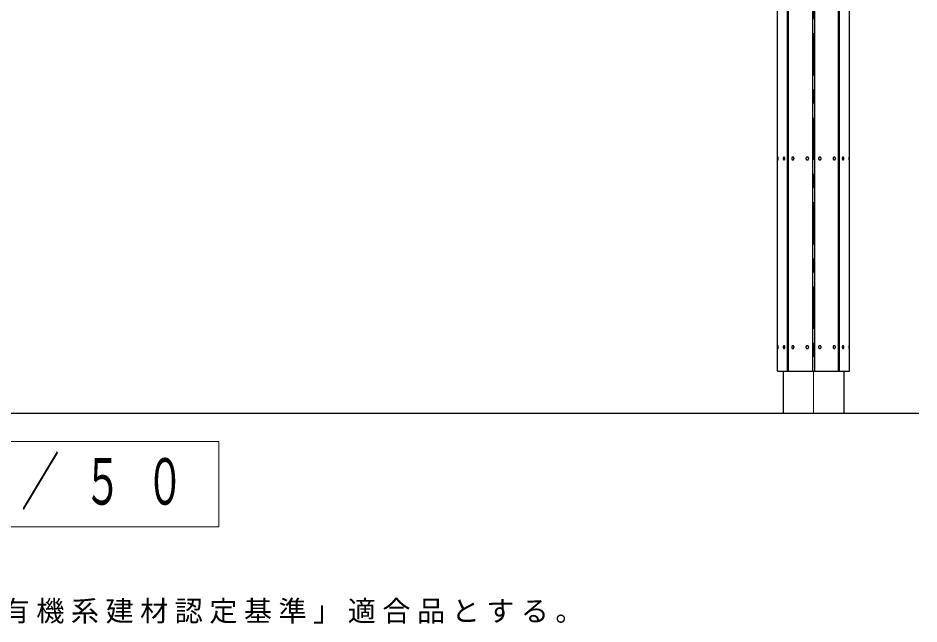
# Model space of a CAD drawing. Units: millimetres on the paper. Extents: x -365 to 10, y -38 to 257.
# Drawn here: x -251.4 to -187.4, y 48.5 to 91.6 of the extents above; entities that cross this region are included whole.
import ezdxf

# ---------------------------------------------------------------- set-up
doc = ezdxf.new("R2010")
doc.units = ezdxf.units.MM
doc.linetypes.add('USER2', pattern=[6, 3, -1, 1, -1])
doc.layers.add('LY_1', color=7, linetype='Continuous', lineweight=13)
doc.styles.add('ＭＳ ゴシック', font='')
doc.styles.get('ＭＳ ゴシック').set_extended_font_data('MS Gothic')

msp = doc.modelspace()

# ---------------------------------------------------------------- linework, layer by layer
at = {"layer": 'LY_1', "linetype": 'USER2'}
msp.add_line((-194.891, 63.48), (-194.891, 126.704), dxfattribs=at)
at = {"layer": 'LY_1', "lineweight": 25}
for p, q in [((-197.454, 66.48), (-197.454, 110.08)), ((-196.745, 66.48), (-196.745, 110.08)), ((-196.661, 66.48), (-196.661, 110.08)), ((-194.95, 66.48), (-194.95, 110.08)), ((-194.831, 110.08), (-194.831, 66.48)), ((-193.121, 66.48), (-193.121, 110.08)), ((-193.037, 66.48), (-193.037, 110.08)), ((-192.328, 66.48), (-192.328, 110.08)), ((-197.454, 66.48), (-192.328, 66.48)), ((-197.054, 66.48), (-197.054, 63.48)), ((-192.728, 66.48), (-192.728, 63.48)), ((-330.409, 63.48), (-187.398, 63.48))]:
    msp.add_line(p, q, dxfattribs=at)
at = {"layer": 'LY_1'}
for p, q in [((-237.163, 61.477), (-282.219, 61.477)), ((-237.163, 55.421), (-237.163, 61.477)), ((-282.219, 55.421), (-237.163, 55.421))]:
    msp.add_line(p, q, dxfattribs=at)
at = {"layer": 'LY_1', "lineweight": 25}
for points in [[(-197.415, 81.682), (-197.416, 81.682), (-197.418, 81.68), (-197.419, 81.679), (-197.421, 81.676), (-197.422, 81.672), (-197.423, 81.668), (-197.425, 81.663), (-197.426, 81.658), (-197.427, 81.652), (-197.428, 81.645), (-197.429, 81.638), (-197.43, 81.631), (-197.43, 81.623), (-197.431, 81.615), (-197.431, 81.606), (-197.432, 81.597), (-197.432, 81.588), (-197.432, 81.58), (-197.432, 81.571), (-197.432, 81.562), (-197.431, 81.553), (-197.431, 81.545), (-197.43, 81.536), (-197.43, 81.528), (-197.429, 81.521), (-197.428, 81.514), (-197.427, 81.507), (-197.426, 81.501), (-197.425, 81.496), (-197.423, 81.491), (-197.422, 81.487), (-197.421, 81.483), (-197.419, 81.481), (-197.418, 81.479), (-197.416, 81.477), (-197.415, 81.477), (-197.414, 81.477), (-197.412, 81.479), (-197.411, 81.481), (-197.409, 81.483), (-197.408, 81.487), (-197.406, 81.491), (-197.405, 81.496), (-197.404, 81.501), (-197.403, 81.507), (-197.402, 81.514), (-197.401, 81.521), (-197.4, 81.528), (-197.4, 81.536), (-197.399, 81.545), (-197.399, 81.553), (-197.398, 81.562), (-197.398, 81.571), (-197.398, 81.58), (-197.398, 81.588), (-197.398, 81.597), (-197.399, 81.606), (-197.399, 81.615), (-197.4, 81.623), (-197.4, 81.631), (-197.401, 81.638), (-197.402, 81.645), (-197.403, 81.652), (-197.404, 81.658), (-197.405, 81.663), (-197.406, 81.668), (-197.408, 81.672), (-197.409, 81.676), (-197.411, 81.679), (-197.412, 81.68), (-197.414, 81.682)], [(-196.991, 81.682), (-196.996, 81.682), (-197.001, 81.68), (-197.006, 81.679), (-197.011, 81.676), (-197.015, 81.672), (-197.02, 81.668), (-197.024, 81.663), (-197.028, 81.658), (-197.032, 81.652), (-197.035, 81.645), (-197.039, 81.638), (-197.041, 81.631), (-197.044, 81.623), (-197.046, 81.615), (-197.047, 81.606), (-197.048, 81.597), (-197.049, 81.588), (-197.049, 81.58), (-197.049, 81.571), (-197.048, 81.562), (-197.047, 81.553), (-197.046, 81.545), (-197.044, 81.536), (-197.041, 81.528), (-197.039, 81.521), (-197.035, 81.514), (-197.032, 81.507), (-197.028, 81.501), (-197.024, 81.496), (-197.02, 81.491), (-197.015, 81.487), (-197.011, 81.483), (-197.006, 81.481), (-197.001, 81.479), (-196.996, 81.477), (-196.991, 81.477), (-196.985, 81.477), (-196.98, 81.479), (-196.975, 81.481), (-196.971, 81.483), (-196.966, 81.487), (-196.961, 81.491), (-196.957, 81.496), (-196.953, 81.501), (-196.949, 81.507), (-196.946, 81.514), (-196.943, 81.521), (-196.94, 81.528), (-196.938, 81.536), (-196.936, 81.545), (-196.934, 81.553), (-196.933, 81.562), (-196.932, 81.571), (-196.932, 81.58), (-196.932, 81.588), (-196.933, 81.597), (-196.934, 81.606), (-196.936, 81.615), (-196.938, 81.623), (-196.94, 81.631), (-196.943, 81.638), (-196.946, 81.645), (-196.949, 81.652), (-196.953, 81.658), (-196.957, 81.663), (-196.961, 81.668), (-196.966, 81.672), (-196.971, 81.676), (-196.975, 81.679), (-196.98, 81.68), (-196.985, 81.682)], [(-196.362, 81.682), (-196.369, 81.682), (-196.376, 81.68), (-196.383, 81.679), (-196.39, 81.676), (-196.397, 81.672), (-196.404, 81.668), (-196.41, 81.663), (-196.416, 81.658), (-196.421, 81.652), (-196.426, 81.645), (-196.431, 81.638), (-196.434, 81.631), (-196.438, 81.623), (-196.441, 81.615), (-196.443, 81.606), (-196.444, 81.597), (-196.445, 81.588), (-196.446, 81.58), (-196.445, 81.571), (-196.444, 81.562), (-196.443, 81.553), (-196.441, 81.545), (-196.438, 81.536), (-196.434, 81.528), (-196.431, 81.521), (-196.426, 81.514), (-196.421, 81.507), (-196.416, 81.501), (-196.41, 81.496), (-196.404, 81.491), (-196.397, 81.487), (-196.39, 81.483), (-196.383, 81.481), (-196.376, 81.479), (-196.369, 81.477), (-196.362, 81.477), (-196.354, 81.477), (-196.347, 81.479), (-196.34, 81.481), (-196.333, 81.483), (-196.326, 81.487), (-196.32, 81.491), (-196.314, 81.496), (-196.308, 81.501), (-196.302, 81.507), (-196.297, 81.514), (-196.293, 81.521), (-196.289, 81.528), (-196.286, 81.536), (-196.283, 81.545), (-196.281, 81.553), (-196.279, 81.562), (-196.278, 81.571), (-196.278, 81.58), (-196.278, 81.588), (-196.279, 81.597), (-196.281, 81.606), (-196.283, 81.615), (-196.286, 81.623), (-196.289, 81.631), (-196.293, 81.638), (-196.297, 81.645), (-196.302, 81.652), (-196.308, 81.658), (-196.314, 81.663), (-196.32, 81.668), (-196.326, 81.672), (-196.333, 81.676), (-196.34, 81.679), (-196.347, 81.68), (-196.354, 81.682)], [(-195.336, 81.682), (-195.345, 81.682), (-195.354, 81.68), (-195.362, 81.679), (-195.371, 81.676), (-195.379, 81.672), (-195.386, 81.668), (-195.394, 81.663), (-195.401, 81.658), (-195.407, 81.652), (-195.413, 81.645), (-195.418, 81.638), (-195.423, 81.631), (-195.427, 81.623), (-195.43, 81.615), (-195.433, 81.606), (-195.435, 81.597), (-195.436, 81.588), (-195.436, 81.58), (-195.436, 81.571), (-195.435, 81.562), (-195.433, 81.553), (-195.43, 81.545), (-195.427, 81.536), (-195.423, 81.528), (-195.418, 81.521), (-195.413, 81.514), (-195.407, 81.507), (-195.401, 81.501), (-195.394, 81.496), (-195.386, 81.491), (-195.379, 81.487), (-195.371, 81.483), (-195.362, 81.481), (-195.354, 81.479), (-195.345, 81.477), (-195.336, 81.477), (-195.328, 81.477), (-195.319, 81.479), (-195.311, 81.481), (-195.302, 81.483), (-195.294, 81.487), (-195.286, 81.491), (-195.279, 81.496), (-195.272, 81.501), (-195.266, 81.507), (-195.26, 81.514), (-195.254, 81.521), (-195.25, 81.528), (-195.246, 81.536), (-195.242, 81.545), (-195.24, 81.553), (-195.238, 81.562), (-195.237, 81.571), (-195.236, 81.58), (-195.237, 81.588), (-195.238, 81.597), (-195.24, 81.606), (-195.242, 81.615), (-195.246, 81.623), (-195.25, 81.631), (-195.254, 81.638), (-195.26, 81.645), (-195.266, 81.652), (-195.272, 81.658), (-195.279, 81.663), (-195.286, 81.668), (-195.294, 81.672), (-195.302, 81.676), (-195.311, 81.679), (-195.319, 81.68), (-195.328, 81.682)], [(-194.445, 81.682), (-194.454, 81.682), (-194.463, 81.68), (-194.471, 81.679), (-194.479, 81.676), (-194.487, 81.672), (-194.495, 81.668), (-194.503, 81.663), (-194.509, 81.658), (-194.516, 81.652), (-194.522, 81.645), (-194.527, 81.638), (-194.532, 81.631), (-194.536, 81.623), (-194.539, 81.615), (-194.542, 81.606), (-194.544, 81.597), (-194.545, 81.588), (-194.545, 81.58), (-194.545, 81.571), (-194.544, 81.562), (-194.542, 81.553), (-194.539, 81.545), (-194.536, 81.536), (-194.532, 81.528), (-194.527, 81.521), (-194.522, 81.514), (-194.516, 81.507), (-194.509, 81.501), (-194.503, 81.496), (-194.495, 81.491), (-194.487, 81.487), (-194.479, 81.483), (-194.471, 81.481), (-194.463, 81.479), (-194.454, 81.477), (-194.445, 81.477), (-194.436, 81.477), (-194.428, 81.479), (-194.419, 81.481), (-194.411, 81.483), (-194.403, 81.487), (-194.395, 81.491), (-194.388, 81.496), (-194.381, 81.501), (-194.374, 81.507), (-194.369, 81.514), (-194.363, 81.521), (-194.359, 81.528), (-194.355, 81.536), (-194.351, 81.545), (-194.349, 81.553), (-194.347, 81.562), (-194.346, 81.571), (-194.345, 81.58), (-194.346, 81.588), (-194.347, 81.597), (-194.349, 81.606), (-194.351, 81.615), (-194.355, 81.623), (-194.359, 81.631), (-194.363, 81.638), (-194.369, 81.645), (-194.374, 81.652), (-194.381, 81.658), (-194.388, 81.663), (-194.395, 81.668), (-194.403, 81.672), (-194.411, 81.676), (-194.419, 81.679), (-194.428, 81.68), (-194.436, 81.682)], [(-193.42, 81.682), (-193.427, 81.682), (-193.434, 81.68), (-193.442, 81.679), (-193.449, 81.676), (-193.455, 81.672), (-193.462, 81.668), (-193.468, 81.663), (-193.474, 81.658), (-193.479, 81.652), (-193.484, 81.645), (-193.489, 81.638), (-193.493, 81.631), (-193.496, 81.623), (-193.499, 81.615), (-193.501, 81.606), (-193.503, 81.597), (-193.504, 81.588), (-193.504, 81.58), (-193.504, 81.571), (-193.503, 81.562), (-193.501, 81.553), (-193.499, 81.545), (-193.496, 81.536), (-193.493, 81.528), (-193.489, 81.521), (-193.484, 81.514), (-193.479, 81.507), (-193.474, 81.501), (-193.468, 81.496), (-193.462, 81.491), (-193.455, 81.487), (-193.449, 81.483), (-193.442, 81.481), (-193.434, 81.479), (-193.427, 81.477), (-193.42, 81.477), (-193.413, 81.477), (-193.405, 81.479), (-193.398, 81.481), (-193.391, 81.483), (-193.384, 81.487), (-193.378, 81.491), (-193.372, 81.496), (-193.366, 81.501), (-193.36, 81.507), (-193.356, 81.514), (-193.351, 81.521), (-193.347, 81.528), (-193.344, 81.536), (-193.341, 81.545), (-193.339, 81.553), (-193.337, 81.562), (-193.336, 81.571), (-193.336, 81.58), (-193.336, 81.588), (-193.337, 81.597), (-193.339, 81.606), (-193.341, 81.615), (-193.344, 81.623), (-193.347, 81.631), (-193.351, 81.638), (-193.356, 81.645), (-193.36, 81.652), (-193.366, 81.658), (-193.372, 81.663), (-193.378, 81.668), (-193.384, 81.672), (-193.391, 81.676), (-193.398, 81.679), (-193.405, 81.68), (-193.413, 81.682)], [(-192.791, 81.682), (-192.796, 81.682), (-192.801, 81.68), (-192.806, 81.679), (-192.811, 81.676), (-192.816, 81.672), (-192.82, 81.668), (-192.825, 81.663), (-192.829, 81.658), (-192.832, 81.652), (-192.836, 81.645), (-192.839, 81.638), (-192.842, 81.631), (-192.844, 81.623), (-192.846, 81.615), (-192.847, 81.606), (-192.849, 81.597), (-192.849, 81.588), (-192.849, 81.58), (-192.849, 81.571), (-192.849, 81.562), (-192.847, 81.553), (-192.846, 81.545), (-192.844, 81.536), (-192.842, 81.528), (-192.839, 81.521), (-192.836, 81.514), (-192.832, 81.507), (-192.829, 81.501), (-192.825, 81.496), (-192.82, 81.491), (-192.816, 81.487), (-192.811, 81.483), (-192.806, 81.481), (-192.801, 81.479), (-192.796, 81.477), (-192.791, 81.477), (-192.786, 81.477), (-192.781, 81.479), (-192.776, 81.481), (-192.771, 81.483), (-192.766, 81.487), (-192.762, 81.491), (-192.757, 81.496), (-192.753, 81.501), (-192.75, 81.507), (-192.746, 81.514), (-192.743, 81.521), (-192.74, 81.528), (-192.738, 81.536), (-192.736, 81.545), (-192.734, 81.553), (-192.733, 81.562), (-192.733, 81.571), (-192.732, 81.58), (-192.733, 81.588), (-192.733, 81.597), (-192.734, 81.606), (-192.736, 81.615), (-192.738, 81.623), (-192.74, 81.631), (-192.743, 81.638), (-192.746, 81.645), (-192.75, 81.652), (-192.753, 81.658), (-192.757, 81.663), (-192.762, 81.668), (-192.766, 81.672), (-192.771, 81.676), (-192.776, 81.679), (-192.781, 81.68), (-192.786, 81.682)], [(-192.367, 81.682), (-192.368, 81.682), (-192.369, 81.68), (-192.371, 81.679), (-192.372, 81.676), (-192.374, 81.672), (-192.375, 81.668), (-192.376, 81.663), (-192.377, 81.658), (-192.379, 81.652), (-192.38, 81.645), (-192.38, 81.638), (-192.381, 81.631), (-192.382, 81.623), (-192.383, 81.615), (-192.383, 81.606), (-192.383, 81.597), (-192.383, 81.588), (-192.384, 81.58), (-192.383, 81.571), (-192.383, 81.562), (-192.383, 81.553), (-192.383, 81.545), (-192.382, 81.536), (-192.381, 81.528), (-192.38, 81.521), (-192.38, 81.514), (-192.379, 81.507), (-192.377, 81.501), (-192.376, 81.496), (-192.375, 81.491), (-192.374, 81.487), (-192.372, 81.483), (-192.371, 81.481), (-192.369, 81.479), (-192.368, 81.477), (-192.367, 81.477), (-192.365, 81.477), (-192.364, 81.479), (-192.362, 81.481), (-192.361, 81.483), (-192.359, 81.487), (-192.358, 81.491), (-192.357, 81.496), (-192.356, 81.501), (-192.355, 81.507), (-192.354, 81.514), (-192.353, 81.521), (-192.352, 81.528), (-192.351, 81.536), (-192.351, 81.545), (-192.35, 81.553), (-192.35, 81.562), (-192.35, 81.571), (-192.35, 81.58), (-192.35, 81.588), (-192.35, 81.597), (-192.35, 81.606), (-192.351, 81.615), (-192.351, 81.623), (-192.352, 81.631), (-192.353, 81.638), (-192.354, 81.645), (-192.355, 81.652), (-192.356, 81.658), (-192.357, 81.663), (-192.358, 81.668), (-192.359, 81.672), (-192.361, 81.676), (-192.362, 81.679), (-192.364, 81.68), (-192.365, 81.682)], [(-197.415, 68.282), (-197.416, 68.282), (-197.418, 68.28), (-197.419, 68.279), (-197.421, 68.276), (-197.422, 68.272), (-197.423, 68.268), (-197.425, 68.263), (-197.426, 68.258), (-197.427, 68.252), (-197.428, 68.245), (-197.429, 68.238), (-197.43, 68.231), (-197.43, 68.223), (-197.431, 68.215), (-197.431, 68.206), (-197.432, 68.197), (-197.432, 68.188), (-197.432, 68.18), (-197.432, 68.171), (-197.432, 68.162), (-197.431, 68.153), (-197.431, 68.145), (-197.43, 68.136), (-197.43, 68.128), (-197.429, 68.121), (-197.428, 68.114), (-197.427, 68.107), (-197.426, 68.101), (-197.425, 68.096), (-197.423, 68.091), (-197.422, 68.087), (-197.421, 68.083), (-197.419, 68.081), (-197.418, 68.079), (-197.416, 68.077), (-197.415, 68.077), (-197.414, 68.077), (-197.412, 68.079), (-197.411, 68.081), (-197.409, 68.083), (-197.408, 68.087), (-197.406, 68.091), (-197.405, 68.096), (-197.404, 68.101), (-197.403, 68.107), (-197.402, 68.114), (-197.401, 68.121), (-197.4, 68.128), (-197.4, 68.136), (-197.399, 68.145), (-197.399, 68.153), (-197.398, 68.162), (-197.398, 68.171), (-197.398, 68.18), (-197.398, 68.188), (-197.398, 68.197), (-197.399, 68.206), (-197.399, 68.215), (-197.4, 68.223), (-197.4, 68.231), (-197.401, 68.238), (-197.402, 68.245), (-197.403, 68.252), (-197.404, 68.258), (-197.405, 68.263), (-197.406, 68.268), (-197.408, 68.272), (-197.409, 68.276), (-197.411, 68.279), (-197.412, 68.28), (-197.414, 68.282)], [(-196.991, 68.282), (-196.996, 68.282), (-197.001, 68.28), (-197.006, 68.279), (-197.011, 68.276), (-197.015, 68.272), (-197.02, 68.268), (-197.024, 68.263), (-197.028, 68.258), (-197.032, 68.252), (-197.035, 68.245), (-197.039, 68.238), (-197.041, 68.231), (-197.044, 68.223), (-197.046, 68.215), (-197.047, 68.206), (-197.048, 68.197), (-197.049, 68.188), (-197.049, 68.18), (-197.049, 68.171), (-197.048, 68.162), (-197.047, 68.153), (-197.046, 68.145), (-197.044, 68.136), (-197.041, 68.128), (-197.039, 68.121), (-197.035, 68.114), (-197.032, 68.107), (-197.028, 68.101), (-197.024, 68.096), (-197.02, 68.091), (-197.015, 68.087), (-197.011, 68.083), (-197.006, 68.081), (-197.001, 68.079), (-196.996, 68.077), (-196.991, 68.077), (-196.985, 68.077), (-196.98, 68.079), (-196.975, 68.081), (-196.971, 68.083), (-196.966, 68.087), (-196.961, 68.091), (-196.957, 68.096), (-196.953, 68.101), (-196.949, 68.107), (-196.946, 68.114), (-196.943, 68.121), (-196.94, 68.128), (-196.938, 68.136), (-196.936, 68.145), (-196.934, 68.153), (-196.933, 68.162), (-196.932, 68.171), (-196.932, 68.18), (-196.932, 68.188), (-196.933, 68.197), (-196.934, 68.206), (-196.936, 68.215), (-196.938, 68.223), (-196.94, 68.231), (-196.943, 68.238), (-196.946, 68.245), (-196.949, 68.252), (-196.953, 68.258), (-196.957, 68.263), (-196.961, 68.268), (-196.966, 68.272), (-196.971, 68.276), (-196.975, 68.279), (-196.98, 68.28), (-196.985, 68.282)], [(-196.362, 68.282), (-196.369, 68.282), (-196.376, 68.28), (-196.383, 68.279), (-196.39, 68.276), (-196.397, 68.272), (-196.404, 68.268), (-196.41, 68.263), (-196.416, 68.258), (-196.421, 68.252), (-196.426, 68.245), (-196.431, 68.238), (-196.434, 68.231), (-196.438, 68.223), (-196.441, 68.215), (-196.443, 68.206), (-196.444, 68.197), (-196.445, 68.188), (-196.446, 68.18), (-196.445, 68.171), (-196.444, 68.162), (-196.443, 68.153), (-196.441, 68.145), (-196.438, 68.136), (-196.434, 68.128), (-196.431, 68.121), (-196.426, 68.114), (-196.421, 68.107), (-196.416, 68.101), (-196.41, 68.096), (-196.404, 68.091), (-196.397, 68.087), (-196.39, 68.083), (-196.383, 68.081), (-196.376, 68.079), (-196.369, 68.077), (-196.362, 68.077), (-196.354, 68.077), (-196.347, 68.079), (-196.34, 68.081), (-196.333, 68.083), (-196.326, 68.087), (-196.32, 68.091), (-196.314, 68.096), (-196.308, 68.101), (-196.302, 68.107), (-196.297, 68.114), (-196.293, 68.121), (-196.289, 68.128), (-196.286, 68.136), (-196.283, 68.145), (-196.281, 68.153), (-196.279, 68.162), (-196.278, 68.171), (-196.278, 68.18), (-196.278, 68.188), (-196.279, 68.197), (-196.281, 68.206), (-196.283, 68.215), (-196.286, 68.223), (-196.289, 68.231), (-196.293, 68.238), (-196.297, 68.245), (-196.302, 68.252), (-196.308, 68.258), (-196.314, 68.263), (-196.32, 68.268), (-196.326, 68.272), (-196.333, 68.276), (-196.34, 68.279), (-196.347, 68.28), (-196.354, 68.282)], [(-195.336, 68.282), (-195.345, 68.282), (-195.354, 68.28), (-195.362, 68.279), (-195.371, 68.276), (-195.379, 68.272), (-195.386, 68.268), (-195.394, 68.263), (-195.401, 68.258), (-195.407, 68.252), (-195.413, 68.245), (-195.418, 68.238), (-195.423, 68.231), (-195.427, 68.223), (-195.43, 68.215), (-195.433, 68.206), (-195.435, 68.197), (-195.436, 68.188), (-195.436, 68.18), (-195.436, 68.171), (-195.435, 68.162), (-195.433, 68.153), (-195.43, 68.145), (-195.427, 68.136), (-195.423, 68.128), (-195.418, 68.121), (-195.413, 68.114), (-195.407, 68.107), (-195.401, 68.101), (-195.394, 68.096), (-195.386, 68.091), (-195.379, 68.087), (-195.371, 68.083), (-195.362, 68.081), (-195.354, 68.079), (-195.345, 68.077), (-195.336, 68.077), (-195.328, 68.077), (-195.319, 68.079), (-195.311, 68.081), (-195.302, 68.083), (-195.294, 68.087), (-195.286, 68.091), (-195.279, 68.096), (-195.272, 68.101), (-195.266, 68.107), (-195.26, 68.114), (-195.254, 68.121), (-195.25, 68.128), (-195.246, 68.136), (-195.242, 68.145), (-195.24, 68.153), (-195.238, 68.162), (-195.237, 68.171), (-195.236, 68.18), (-195.237, 68.188), (-195.238, 68.197), (-195.24, 68.206), (-195.242, 68.215), (-195.246, 68.223), (-195.25, 68.231), (-195.254, 68.238), (-195.26, 68.245), (-195.266, 68.252), (-195.272, 68.258), (-195.279, 68.263), (-195.286, 68.268), (-195.294, 68.272), (-195.302, 68.276), (-195.311, 68.279), (-195.319, 68.28), (-195.328, 68.282)], [(-194.445, 68.282), (-194.454, 68.282), (-194.463, 68.28), (-194.471, 68.279), (-194.479, 68.276), (-194.487, 68.272), (-194.495, 68.268), (-194.503, 68.263), (-194.509, 68.258), (-194.516, 68.252), (-194.522, 68.245), (-194.527, 68.238), (-194.532, 68.231), (-194.536, 68.223), (-194.539, 68.215), (-194.542, 68.206), (-194.544, 68.197), (-194.545, 68.188), (-194.545, 68.18), (-194.545, 68.171), (-194.544, 68.162), (-194.542, 68.153), (-194.539, 68.145), (-194.536, 68.136), (-194.532, 68.128), (-194.527, 68.121), (-194.522, 68.114), (-194.516, 68.107), (-194.509, 68.101), (-194.503, 68.096), (-194.495, 68.091), (-194.487, 68.087), (-194.479, 68.083), (-194.471, 68.081), (-194.463, 68.079), (-194.454, 68.077), (-194.445, 68.077), (-194.436, 68.077), (-194.428, 68.079), (-194.419, 68.081), (-194.411, 68.083), (-194.403, 68.087), (-194.395, 68.091), (-194.388, 68.096), (-194.381, 68.101), (-194.374, 68.107), (-194.369, 68.114), (-194.363, 68.121), (-194.359, 68.128), (-194.355, 68.136), (-194.351, 68.145), (-194.349, 68.153), (-194.347, 68.162), (-194.346, 68.171), (-194.345, 68.18), (-194.346, 68.188), (-194.347, 68.197), (-194.349, 68.206), (-194.351, 68.215), (-194.355, 68.223), (-194.359, 68.231), (-194.363, 68.238), (-194.369, 68.245), (-194.374, 68.252), (-194.381, 68.258), (-194.388, 68.263), (-194.395, 68.268), (-194.403, 68.272), (-194.411, 68.276), (-194.419, 68.279), (-194.428, 68.28), (-194.436, 68.282)], [(-193.42, 68.282), (-193.427, 68.282), (-193.434, 68.28), (-193.442, 68.279), (-193.449, 68.276), (-193.455, 68.272), (-193.462, 68.268), (-193.468, 68.263), (-193.474, 68.258), (-193.479, 68.252), (-193.484, 68.245), (-193.489, 68.238), (-193.493, 68.231), (-193.496, 68.223), (-193.499, 68.215), (-193.501, 68.206), (-193.503, 68.197), (-193.504, 68.188), (-193.504, 68.18), (-193.504, 68.171), (-193.503, 68.162), (-193.501, 68.153), (-193.499, 68.145), (-193.496, 68.136), (-193.493, 68.128), (-193.489, 68.121), (-193.484, 68.114), (-193.479, 68.107), (-193.474, 68.101), (-193.468, 68.096), (-193.462, 68.091), (-193.455, 68.087), (-193.449, 68.083), (-193.442, 68.081), (-193.434, 68.079), (-193.427, 68.077), (-193.42, 68.077), (-193.413, 68.077), (-193.405, 68.079), (-193.398, 68.081), (-193.391, 68.083), (-193.384, 68.087), (-193.378, 68.091), (-193.372, 68.096), (-193.366, 68.101), (-193.36, 68.107), (-193.356, 68.114), (-193.351, 68.121), (-193.347, 68.128), (-193.344, 68.136), (-193.341, 68.145), (-193.339, 68.153), (-193.337, 68.162), (-193.336, 68.171), (-193.336, 68.18), (-193.336, 68.188), (-193.337, 68.197), (-193.339, 68.206), (-193.341, 68.215), (-193.344, 68.223), (-193.347, 68.231), (-193.351, 68.238), (-193.356, 68.245), (-193.36, 68.252), (-193.366, 68.258), (-193.372, 68.263), (-193.378, 68.268), (-193.384, 68.272), (-193.391, 68.276), (-193.398, 68.279), (-193.405, 68.28), (-193.413, 68.282)], [(-192.791, 68.282), (-192.796, 68.282), (-192.801, 68.28), (-192.806, 68.279), (-192.811, 68.276), (-192.816, 68.272), (-192.82, 68.268), (-192.825, 68.263), (-192.829, 68.258), (-192.832, 68.252), (-192.836, 68.245), (-192.839, 68.238), (-192.842, 68.231), (-192.844, 68.223), (-192.846, 68.215), (-192.847, 68.206), (-192.849, 68.197), (-192.849, 68.188), (-192.849, 68.18), (-192.849, 68.171), (-192.849, 68.162), (-192.847, 68.153), (-192.846, 68.145), (-192.844, 68.136), (-192.842, 68.128), (-192.839, 68.121), (-192.836, 68.114), (-192.832, 68.107), (-192.829, 68.101), (-192.825, 68.096), (-192.82, 68.091), (-192.816, 68.087), (-192.811, 68.083), (-192.806, 68.081), (-192.801, 68.079), (-192.796, 68.077), (-192.791, 68.077), (-192.786, 68.077), (-192.781, 68.079), (-192.776, 68.081), (-192.771, 68.083), (-192.766, 68.087), (-192.762, 68.091), (-192.757, 68.096), (-192.753, 68.101), (-192.75, 68.107), (-192.746, 68.114), (-192.743, 68.121), (-192.74, 68.128), (-192.738, 68.136), (-192.736, 68.145), (-192.734, 68.153), (-192.733, 68.162), (-192.733, 68.171), (-192.732, 68.18), (-192.733, 68.188), (-192.733, 68.197), (-192.734, 68.206), (-192.736, 68.215), (-192.738, 68.223), (-192.74, 68.231), (-192.743, 68.238), (-192.746, 68.245), (-192.75, 68.252), (-192.753, 68.258), (-192.757, 68.263), (-192.762, 68.268), (-192.766, 68.272), (-192.771, 68.276), (-192.776, 68.279), (-192.781, 68.28), (-192.786, 68.282)], [(-192.367, 68.282), (-192.368, 68.282), (-192.369, 68.28), (-192.371, 68.279), (-192.372, 68.276), (-192.374, 68.272), (-192.375, 68.268), (-192.376, 68.263), (-192.377, 68.258), (-192.379, 68.252), (-192.38, 68.245), (-192.38, 68.238), (-192.381, 68.231), (-192.382, 68.223), (-192.383, 68.215), (-192.383, 68.206), (-192.383, 68.197), (-192.383, 68.188), (-192.384, 68.18), (-192.383, 68.171), (-192.383, 68.162), (-192.383, 68.153), (-192.383, 68.145), (-192.382, 68.136), (-192.381, 68.128), (-192.38, 68.121), (-192.38, 68.114), (-192.379, 68.107), (-192.377, 68.101), (-192.376, 68.096), (-192.375, 68.091), (-192.374, 68.087), (-192.372, 68.083), (-192.371, 68.081), (-192.369, 68.079), (-192.368, 68.077), (-192.367, 68.077), (-192.365, 68.077), (-192.364, 68.079), (-192.362, 68.081), (-192.361, 68.083), (-192.359, 68.087), (-192.358, 68.091), (-192.357, 68.096), (-192.356, 68.101), (-192.355, 68.107), (-192.354, 68.114), (-192.353, 68.121), (-192.352, 68.128), (-192.351, 68.136), (-192.351, 68.145), (-192.35, 68.153), (-192.35, 68.162), (-192.35, 68.171), (-192.35, 68.18), (-192.35, 68.188), (-192.35, 68.197), (-192.35, 68.206), (-192.351, 68.215), (-192.351, 68.223), (-192.352, 68.231), (-192.353, 68.238), (-192.354, 68.245), (-192.355, 68.252), (-192.356, 68.258), (-192.357, 68.263), (-192.358, 68.268), (-192.359, 68.272), (-192.361, 68.276), (-192.362, 68.279), (-192.364, 68.28), (-192.365, 68.282)]]:
    msp.add_lwpolyline(points, close=True, dxfattribs=at)

# ---------------------------------------------------------------- texts
at = {"layer": 'LY_1', "style": 'ＭＳ ゴシック'}
for s, insert, char_height, attachment_point in [('\\T1.64;\\W0.6;立面図\u3000Ｓ＝１／５０', (-282.191, 58.449), 3.299, 4), ('\\T1.23;合成木材は、木粉入り再生プラスチック（ポリプロピレン系：サンディーブラウン）とし、「再生有機系建材認定基準」適合品とする。', (-360.814, 48.515), 1.466, 7)]:
    msp.add_mtext(s, dxfattribs=dict(at, insert=insert, char_height=char_height, attachment_point=attachment_point))

doc.saveas('drawing.dxf')
